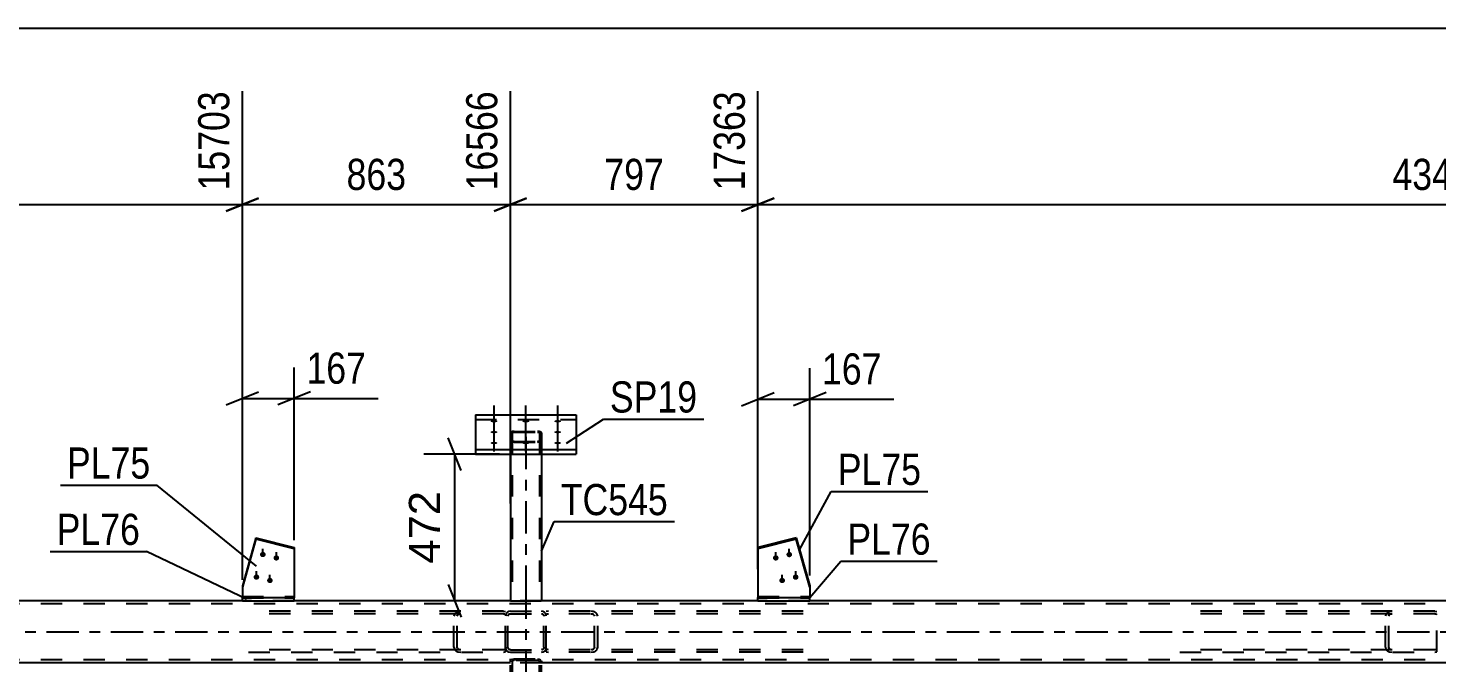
# Model space of a CAD drawing. Header units: millimetres. Extents: x -2250 to 594, y 0 to 1057.
# Drawn here: x -747.1 to -617.5, y 850.4 to 908.8 of the extents above; entities that cross this region are included whole.
import ezdxf

# ---------------------------------------------------------------- set-up
doc = ezdxf.new("R2010")
doc.units = ezdxf.units.MM
doc.linetypes.add('DXK_LINE_DOT2', pattern=[3.9198, 1.9599, -1.9599])
doc.linetypes.add('DXK_LINE_DOT3', pattern=[5.9187, 2.979, -0.9799, 0.9799, -0.9799])
doc.styles.add('Arial', font='ARIAL.TTF', dxfattribs={"height": 0.2})
doc.styles.add('Arial Narrow', font='ARIALN.TTF', dxfattribs={"height": 0.2})

# ---------------------------------------------------------------- blocks, each defined once
blk = doc.blocks.new('Part-761553754-4453 - 4377')
at = {"color": 7, "linetype": 'DXK_LINE_DOT2'}
for p, q in [((-617.64, 855.11), (-641.09, 855.11)), ((-617.64, 854.88), (-641.09, 854.88)), ((-622.14, 854.83), (-622.19, 854.65)), ((-622.19, 851.8), (-622.19, 854.65)), ((-621.87, 854.65), (-621.85, 854.74)), ((-621.87, 851.8), (-621.87, 854.65)), ((-621.56, 855.11), (-621.8, 855.08)), ((-621.68, 854.87), (-621.56, 854.88)), ((-617.64, 855.11), (-617.45, 855.09)), ((-617.64, 854.88), (-617.52, 854.87)), ((-617.52, 854.87), (-617.45, 854.83)), ((-617.45, 851.37), (-617.45, 855.09)), ((-622.19, 851.8), (-622.14, 851.62)), ((-621.85, 851.71), (-621.87, 851.8)), ((-617.64, 851.57), (-641.09, 851.57)), ((-641.09, 851.34), (-617.64, 851.34)), ((-621.8, 851.38), (-621.56, 851.34)), ((-621.56, 851.57), (-621.68, 851.59)), ((-617.52, 851.59), (-617.64, 851.57)), ((-617.64, 851.34), (-617.45, 851.37)), ((-617.45, 851.62), (-617.52, 851.59))]:
    blk.add_line(p, q, dxfattribs=at)
for centre, radius, start, end in [((-621.66, 854.52), 0.573, 104.5547, 147.5896), ((-621.61, 854.59), 0.286, 104.5547, 147.5896), ((-621.61, 851.86), 0.286, 212.4104, 255.4453), ((-621.66, 851.93), 0.573, 212.4104, 255.4453)]:
    blk.add_arc(centre, radius, start, end, dxfattribs=at)
blk = doc.blocks.new('Part-761553754-4484 - 4377')
at = {"color": 2, "linetype": 'Continuous'}
for p, q in [((-676.4, 861.86), (-679.93, 860.97)), ((-676.4, 861.74), (-679.93, 860.86)), ((-679.93, 860.97), (-679.93, 856.37)), ((-676.4, 861.74), (-676.4, 861.86)), ((-676.4, 861.86), (-675.16, 857.45)), ((-675.16, 857.33), (-676.4, 861.74)), ((-675.16, 857.45), (-675.16, 856.37))]:
    blk.add_line(p, q, dxfattribs=at)
at = {"color": 7, "linetype": 'DXK_LINE_DOT2'}
for p, q in [((-679.93, 856.47), (-675.16, 856.47)), ((-679.93, 856.37), (-679.93, 856.35)), ((-679.93, 856.35), (-679.93, 856.37)), ((-679.93, 856.35), (-675.16, 856.35)), ((-675.16, 856.35), (-675.16, 856.37)), ((-675.16, 856.37), (-675.16, 856.35))]:
    blk.add_line(p, q, dxfattribs=at)
blk = doc.blocks.new('Part-761553754-4461 - 4377')
at = {"color": 2, "linetype": 'Continuous'}
for p, q in [((-726.12, 861.86), (-727.37, 857.45)), ((-726.12, 861.74), (-727.37, 857.33)), ((-726.12, 861.74), (-726.12, 861.86)), ((-726.12, 861.86), (-722.6, 860.97)), ((-722.6, 860.86), (-726.12, 861.74)), ((-722.6, 860.97), (-722.6, 856.37)), ((-727.37, 857.45), (-727.37, 856.37))]:
    blk.add_line(p, q, dxfattribs=at)
at = {"color": 7, "linetype": 'DXK_LINE_DOT2'}
for p, q in [((-727.37, 856.47), (-722.6, 856.47)), ((-727.37, 856.37), (-727.37, 856.35)), ((-727.37, 856.35), (-727.37, 856.37)), ((-727.37, 856.35), (-722.6, 856.35)), ((-722.6, 856.35), (-722.6, 856.37)), ((-722.6, 856.37), (-722.6, 856.35))]:
    blk.add_line(p, q, dxfattribs=at)
blk = doc.blocks.new('Bolt-761553754-4492 - 4377')
at = {"linetype": 'Continuous'}
for points in [[(-678.28, 860.26), (-678.23, 860.26), (-678.18, 860.24), (-678.13, 860.22), (-678.09, 860.18), (-678.06, 860.14), (-678.04, 860.1), (-678.03, 860.05), (-678.03, 860), (-678.04, 859.95), (-678.06, 859.9), (-678.09, 859.86), (-678.13, 859.83), (-678.18, 859.8), (-678.23, 859.78), (-678.28, 859.78), (-678.34, 859.78), (-678.39, 859.8), (-678.43, 859.83), (-678.47, 859.86), (-678.51, 859.9), (-678.53, 859.95), (-678.54, 860), (-678.54, 860.05), (-678.53, 860.1), (-678.51, 860.14), (-678.47, 860.18), (-678.43, 860.22), (-678.39, 860.24), (-678.34, 860.26)], [(-677.04, 860.57), (-676.99, 860.57), (-676.94, 860.55), (-676.89, 860.53), (-676.85, 860.49), (-676.82, 860.45), (-676.8, 860.41), (-676.79, 860.36), (-676.79, 860.31), (-676.8, 860.26), (-676.82, 860.21), (-676.85, 860.17), (-676.89, 860.14), (-676.94, 860.11), (-676.99, 860.09), (-677.04, 860.09), (-677.09, 860.09), (-677.15, 860.11), (-677.19, 860.14), (-677.23, 860.17), (-677.26, 860.21), (-677.29, 860.26), (-677.3, 860.31), (-677.3, 860.36), (-677.29, 860.41), (-677.26, 860.45), (-677.23, 860.49), (-677.19, 860.53), (-677.15, 860.55), (-677.09, 860.57)], [(-677.7, 858.19), (-677.64, 858.18), (-677.59, 858.17), (-677.55, 858.14), (-677.51, 858.11), (-677.47, 858.07), (-677.45, 858.02), (-677.44, 857.97), (-677.44, 857.92), (-677.45, 857.87), (-677.47, 857.82), (-677.51, 857.78), (-677.55, 857.75), (-677.59, 857.72), (-677.64, 857.71), (-677.7, 857.7), (-677.75, 857.71), (-677.8, 857.72), (-677.85, 857.75), (-677.89, 857.78), (-677.92, 857.82), (-677.94, 857.87), (-677.95, 857.92), (-677.95, 857.97), (-677.94, 858.02), (-677.92, 858.07), (-677.89, 858.11), (-677.85, 858.14), (-677.8, 858.17), (-677.75, 858.18)], [(-676.45, 858.5), (-676.4, 858.49), (-676.35, 858.48), (-676.3, 858.45), (-676.26, 858.42), (-676.23, 858.38), (-676.21, 858.33), (-676.2, 858.28), (-676.2, 858.23), (-676.21, 858.18), (-676.23, 858.13), (-676.26, 858.09), (-676.3, 858.06), (-676.35, 858.03), (-676.4, 858.02), (-676.45, 858.01), (-676.51, 858.02), (-676.56, 858.03), (-676.61, 858.06), (-676.65, 858.09), (-676.68, 858.13), (-676.7, 858.18), (-676.71, 858.23), (-676.71, 858.28), (-676.7, 858.33), (-676.68, 858.38), (-676.65, 858.42), (-676.61, 858.45), (-676.56, 858.48), (-676.51, 858.49)]]:
    blk.add_hatch(color=1, dxfattribs=at).paths.add_polyline_path(points)
at = {"color": 1, "linetype": 'Continuous'}
for p, q in [((-677.04, 860.14), (-677.04, 860.87)), ((-678.28, 859.83), (-678.28, 860.56)), ((-677.7, 857.75), (-677.7, 858.48)), ((-676.45, 858.06), (-676.45, 858.79))]:
    blk.add_line(p, q, dxfattribs=at)
blk = doc.blocks.new('Bolt-761553754-4502 - 4377')
at = {"linetype": 'Continuous'}
for points in [[(-704.21, 872.49), (-704.28, 872.49), (-704.34, 872.5), (-704.4, 872.51), (-704.45, 872.53), (-704.48, 872.54), (-704.51, 872.56), (-704.52, 872.59), (-704.52, 872.61), (-704.51, 872.63), (-704.48, 872.65), (-704.45, 872.67), (-704.4, 872.68), (-704.34, 872.7), (-704.28, 872.7), (-704.21, 872.71), (-704.15, 872.7), (-704.08, 872.7), (-704.03, 872.68), (-703.98, 872.67), (-703.94, 872.65), (-703.91, 872.63), (-703.9, 872.61), (-703.9, 872.59), (-703.91, 872.56), (-703.94, 872.54), (-703.98, 872.53), (-704.03, 872.51), (-704.08, 872.5), (-704.15, 872.49)], [(-701.28, 872.49), (-701.35, 872.49), (-701.41, 872.5), (-701.47, 872.51), (-701.52, 872.53), (-701.56, 872.54), (-701.58, 872.56), (-701.6, 872.59), (-701.6, 872.61), (-701.58, 872.63), (-701.56, 872.65), (-701.52, 872.67), (-701.47, 872.68), (-701.41, 872.7), (-701.35, 872.7), (-701.28, 872.71), (-701.22, 872.7), (-701.16, 872.7), (-701.1, 872.68), (-701.05, 872.67), (-701.01, 872.65), (-700.98, 872.63), (-700.97, 872.61), (-700.97, 872.59), (-700.98, 872.56), (-701.01, 872.54), (-701.05, 872.53), (-701.1, 872.51), (-701.16, 872.5), (-701.22, 872.49)], [(-698.35, 872.49), (-698.42, 872.49), (-698.48, 872.5), (-698.54, 872.51), (-698.59, 872.53), (-698.63, 872.54), (-698.65, 872.56), (-698.67, 872.59), (-698.67, 872.61), (-698.65, 872.63), (-698.63, 872.65), (-698.59, 872.67), (-698.54, 872.68), (-698.48, 872.7), (-698.42, 872.7), (-698.35, 872.71), (-698.29, 872.7), (-698.23, 872.7), (-698.17, 872.68), (-698.12, 872.67), (-698.08, 872.65), (-698.06, 872.63), (-698.04, 872.61), (-698.04, 872.59), (-698.06, 872.56), (-698.08, 872.54), (-698.12, 872.53), (-698.17, 872.51), (-698.23, 872.5), (-698.29, 872.49)], [(-704.21, 871.49), (-704.28, 871.49), (-704.34, 871.5), (-704.4, 871.51), (-704.45, 871.52), (-704.48, 871.54), (-704.51, 871.56), (-704.52, 871.59), (-704.52, 871.61), (-704.51, 871.63), (-704.48, 871.65), (-704.45, 871.67), (-704.4, 871.68), (-704.34, 871.69), (-704.28, 871.7), (-704.21, 871.7), (-704.15, 871.7), (-704.08, 871.69), (-704.03, 871.68), (-703.98, 871.67), (-703.94, 871.65), (-703.91, 871.63), (-703.9, 871.61), (-703.9, 871.59), (-703.91, 871.56), (-703.94, 871.54), (-703.98, 871.52), (-704.03, 871.51), (-704.08, 871.5), (-704.15, 871.49)], [(-698.35, 871.49), (-698.42, 871.49), (-698.48, 871.5), (-698.54, 871.51), (-698.59, 871.52), (-698.63, 871.54), (-698.65, 871.56), (-698.67, 871.59), (-698.67, 871.61), (-698.65, 871.63), (-698.63, 871.65), (-698.59, 871.67), (-698.54, 871.68), (-698.48, 871.69), (-698.42, 871.7), (-698.35, 871.7), (-698.29, 871.7), (-698.23, 871.69), (-698.17, 871.68), (-698.12, 871.67), (-698.08, 871.65), (-698.06, 871.63), (-698.04, 871.61), (-698.04, 871.59), (-698.06, 871.56), (-698.08, 871.54), (-698.12, 871.52), (-698.17, 871.51), (-698.23, 871.5), (-698.29, 871.49)], [(-704.21, 870.49), (-704.28, 870.49), (-704.34, 870.5), (-704.4, 870.51), (-704.45, 870.52), (-704.48, 870.54), (-704.51, 870.56), (-704.52, 870.58), (-704.52, 870.61), (-704.51, 870.63), (-704.48, 870.65), (-704.45, 870.67), (-704.4, 870.68), (-704.34, 870.69), (-704.28, 870.7), (-704.21, 870.7), (-704.15, 870.7), (-704.08, 870.69), (-704.03, 870.68), (-703.98, 870.67), (-703.94, 870.65), (-703.91, 870.63), (-703.9, 870.61), (-703.9, 870.58), (-703.91, 870.56), (-703.94, 870.54), (-703.98, 870.52), (-704.03, 870.51), (-704.08, 870.5), (-704.15, 870.49)], [(-701.28, 870.49), (-701.35, 870.49), (-701.41, 870.5), (-701.47, 870.51), (-701.52, 870.52), (-701.56, 870.54), (-701.58, 870.56), (-701.6, 870.58), (-701.6, 870.61), (-701.58, 870.63), (-701.56, 870.65), (-701.52, 870.67), (-701.47, 870.68), (-701.41, 870.69), (-701.35, 870.7), (-701.28, 870.7), (-701.22, 870.7), (-701.16, 870.69), (-701.1, 870.68), (-701.05, 870.67), (-701.01, 870.65), (-700.98, 870.63), (-700.97, 870.61), (-700.97, 870.58), (-700.98, 870.56), (-701.01, 870.54), (-701.05, 870.52), (-701.1, 870.51), (-701.16, 870.5), (-701.22, 870.49)], [(-698.35, 870.49), (-698.42, 870.49), (-698.48, 870.5), (-698.54, 870.51), (-698.59, 870.52), (-698.63, 870.54), (-698.65, 870.56), (-698.67, 870.58), (-698.67, 870.61), (-698.65, 870.63), (-698.63, 870.65), (-698.59, 870.67), (-698.54, 870.68), (-698.48, 870.69), (-698.42, 870.7), (-698.35, 870.7), (-698.29, 870.7), (-698.23, 870.69), (-698.17, 870.68), (-698.12, 870.67), (-698.08, 870.65), (-698.06, 870.63), (-698.04, 870.61), (-698.04, 870.58), (-698.06, 870.56), (-698.08, 870.54), (-698.12, 870.52), (-698.17, 870.51), (-698.23, 870.5), (-698.29, 870.49)]]:
    blk.add_hatch(color=1, dxfattribs=at).paths.add_polyline_path(points)
at = {"color": 1, "linetype": 'Continuous'}
for p, q in [((-704.21, 871.82), (-704.21, 874.05)), ((-701.28, 871.82), (-701.28, 874.05)), ((-698.35, 871.82), (-698.35, 874.05)), ((-704.21, 870.82), (-704.21, 873.05)), ((-698.35, 870.82), (-698.35, 873.05)), ((-704.21, 869.82), (-704.21, 872.04)), ((-701.28, 869.82), (-701.28, 872.04)), ((-698.35, 869.82), (-698.35, 872.04))]:
    blk.add_line(p, q, dxfattribs=at)
blk = doc.blocks.new('Part-761553754-4657 - 4377')
at = {"color": 7, "linetype": 'DXK_LINE_DOT2'}
for p, q in [((-702.69, 871.58), (-702.71, 871.54)), ((-702.71, 871.54), (-702.71, 869.58)), ((-702.61, 871.62), (-702.69, 871.58)), ((-702.5, 871.65), (-702.61, 871.62)), ((-702.54, 871.54), (-702.53, 871.56)), ((-702.54, 871.54), (-702.54, 856.08)), ((-702.53, 871.56), (-702.49, 871.58)), ((-702.37, 871.66), (-702.5, 871.65)), ((-702.49, 871.58), (-702.43, 871.59)), ((-702.43, 871.59), (-702.37, 871.6)), ((-702.37, 871.66), (-700.2, 871.66)), ((-702.37, 871.6), (-700.2, 871.6)), ((-700.07, 871.65), (-700.2, 871.66)), ((-700.2, 871.6), (-700.13, 871.59)), ((-700.13, 871.59), (-700.08, 871.58)), ((-700.08, 871.58), (-700.04, 871.56)), ((-699.96, 871.62), (-700.07, 871.65)), ((-700.04, 871.56), (-700.03, 871.54)), ((-700.03, 871.54), (-700.03, 856.08)), ((-699.88, 871.58), (-699.96, 871.62)), ((-699.85, 871.54), (-699.88, 871.58)), ((-699.85, 871.54), (-699.85, 869.58)), ((-702.71, 870.8), (-702.69, 870.75)), ((-702.69, 870.75), (-702.61, 870.71)), ((-702.61, 870.71), (-702.5, 870.69)), ((-702.53, 870.77), (-702.54, 870.8)), ((-702.49, 870.75), (-702.53, 870.77)), ((-702.5, 870.69), (-702.37, 870.68)), ((-702.43, 870.74), (-702.49, 870.75)), ((-702.37, 870.74), (-702.43, 870.74)), ((-702.37, 870.74), (-700.2, 870.74)), ((-702.37, 870.68), (-700.2, 870.68)), ((-700.13, 870.74), (-700.2, 870.74)), ((-700.2, 870.68), (-700.07, 870.69)), ((-700.08, 870.75), (-700.13, 870.74)), ((-700.04, 870.77), (-700.08, 870.75)), ((-700.07, 870.69), (-699.96, 870.71)), ((-700.03, 870.8), (-700.04, 870.77)), ((-699.96, 870.71), (-699.88, 870.75)), ((-699.88, 870.75), (-699.85, 870.8)), ((-700.04, 856.08), (-700.03, 856.08))]:
    blk.add_line(p, q, dxfattribs=at)
at = {"color": 7, "linetype": 'DXK_LINE_DOT3'}
blk.add_line((-701.28, 871.17), (-701.28, 856.08), dxfattribs=at)
at = {"color": 2, "linetype": 'Continuous'}
for p, q in [((-702.71, 869.58), (-702.71, 856.08)), ((-699.85, 869.58), (-699.85, 856.08)), ((-702.71, 856.08), (-699.88, 856.08)), ((-699.85, 856.08), (-699.88, 856.08))]:
    blk.add_line(p, q, dxfattribs=at)
blk = doc.blocks.new('Part-761553754-4517 - 4377')
at = {"color": 7, "linetype": 'DXK_LINE_DOT2'}
for p, q in [((-699.21, 855.11), (-699.4, 855.09)), ((-699.4, 851.37), (-699.4, 855.09)), ((-699.4, 854.83), (-699.33, 854.87)), ((-699.33, 854.87), (-699.21, 854.88)), ((-675.77, 855.11), (-699.21, 855.11)), ((-675.77, 854.88), (-699.21, 854.88)), ((-695.05, 855.08), (-695.29, 855.11)), ((-695.29, 854.88), (-695.17, 854.87)), ((-695, 854.74), (-694.98, 854.65)), ((-694.98, 851.8), (-694.98, 854.65)), ((-694.66, 854.65), (-694.71, 854.83)), ((-694.66, 851.8), (-694.66, 854.65)), ((-694.98, 851.8), (-695, 851.71)), ((-694.71, 851.62), (-694.66, 851.8)), ((-699.33, 851.59), (-699.4, 851.62)), ((-699.4, 851.37), (-699.21, 851.34)), ((-699.21, 851.57), (-699.33, 851.59)), ((-675.77, 851.57), (-699.21, 851.57)), ((-675.77, 851.34), (-699.21, 851.34)), ((-695.17, 851.59), (-695.29, 851.57)), ((-695.29, 851.34), (-695.05, 851.38))]:
    blk.add_line(p, q, dxfattribs=at)
for centre, radius, start, end in [((-695.24, 854.59), 0.286, 32.4104, 75.4453), ((-695.2, 854.52), 0.573, 32.4104, 75.4453), ((-695.24, 851.86), 0.286, 284.5547, 327.5896), ((-695.2, 851.93), 0.573, 284.5547, 327.5896)]:
    blk.add_arc(centre, radius, start, end, dxfattribs=at)
blk = doc.blocks.new('Bolt-761553754-4520 - 4377')
at = {"linetype": 'Continuous'}
for points in [[(-725.49, 860.57), (-725.43, 860.57), (-725.38, 860.55), (-725.34, 860.53), (-725.3, 860.49), (-725.26, 860.45), (-725.24, 860.41), (-725.23, 860.36), (-725.23, 860.31), (-725.24, 860.26), (-725.26, 860.21), (-725.3, 860.17), (-725.34, 860.14), (-725.38, 860.11), (-725.43, 860.1), (-725.49, 860.09), (-725.54, 860.1), (-725.59, 860.11), (-725.64, 860.14), (-725.68, 860.17), (-725.71, 860.21), (-725.73, 860.26), (-725.74, 860.31), (-725.74, 860.36), (-725.73, 860.41), (-725.71, 860.45), (-725.68, 860.49), (-725.64, 860.53), (-725.59, 860.55), (-725.54, 860.57)], [(-724.24, 860.26), (-724.19, 860.26), (-724.14, 860.24), (-724.09, 860.22), (-724.05, 860.18), (-724.02, 860.14), (-724, 860.1), (-723.99, 860.05), (-723.99, 860), (-724, 859.95), (-724.02, 859.9), (-724.05, 859.86), (-724.09, 859.83), (-724.14, 859.8), (-724.19, 859.78), (-724.24, 859.78), (-724.3, 859.78), (-724.35, 859.8), (-724.4, 859.83), (-724.44, 859.86), (-724.47, 859.9), (-724.49, 859.95), (-724.5, 860), (-724.5, 860.05), (-724.49, 860.1), (-724.47, 860.14), (-724.44, 860.18), (-724.4, 860.22), (-724.35, 860.24), (-724.3, 860.26)], [(-726.07, 858.5), (-726.02, 858.49), (-725.97, 858.48), (-725.92, 858.45), (-725.88, 858.42), (-725.85, 858.38), (-725.83, 858.33), (-725.82, 858.28), (-725.82, 858.23), (-725.83, 858.18), (-725.85, 858.14), (-725.88, 858.09), (-725.92, 858.06), (-725.97, 858.04), (-726.02, 858.02), (-726.07, 858.01), (-726.13, 858.02), (-726.18, 858.04), (-726.23, 858.06), (-726.27, 858.09), (-726.3, 858.14), (-726.32, 858.18), (-726.33, 858.23), (-726.33, 858.28), (-726.32, 858.33), (-726.3, 858.38), (-726.27, 858.42), (-726.23, 858.45), (-726.18, 858.48), (-726.13, 858.49)], [(-724.83, 858.19), (-724.78, 858.18), (-724.73, 858.17), (-724.68, 858.14), (-724.64, 858.11), (-724.61, 858.07), (-724.59, 858.02), (-724.58, 857.97), (-724.58, 857.92), (-724.59, 857.87), (-724.61, 857.82), (-724.64, 857.78), (-724.68, 857.75), (-724.73, 857.72), (-724.78, 857.71), (-724.83, 857.7), (-724.89, 857.71), (-724.94, 857.72), (-724.98, 857.75), (-725.02, 857.78), (-725.05, 857.82), (-725.08, 857.87), (-725.09, 857.92), (-725.09, 857.97), (-725.08, 858.02), (-725.05, 858.07), (-725.02, 858.11), (-724.98, 858.14), (-724.94, 858.17), (-724.89, 858.18)]]:
    blk.add_hatch(color=1, dxfattribs=at).paths.add_polyline_path(points)
at = {"color": 1, "linetype": 'Continuous'}
for p, q in [((-725.49, 860.14), (-725.49, 860.87)), ((-724.24, 859.83), (-724.24, 860.56)), ((-726.07, 858.06), (-726.07, 858.79)), ((-724.83, 857.75), (-724.83, 858.48))]:
    blk.add_line(p, q, dxfattribs=at)
blk = doc.blocks.new('Part-761553754-4539 - 4377')
at = {"color": 2, "linetype": 'Continuous'}
for p, q in [((-705.93, 873.18), (-696.64, 873.18)), ((-705.93, 873.18), (-705.93, 869.58)), ((-696.64, 873.18), (-696.64, 869.58)), ((-705.93, 870.01), (-696.64, 870.01)), ((-705.93, 869.58), (-696.64, 869.58))]:
    blk.add_line(p, q, dxfattribs=at)
at = {"color": 7, "linetype": 'DXK_LINE_DOT2'}
blk.add_line((-705.93, 872.75), (-696.64, 872.75), dxfattribs=at)
blk = doc.blocks.new('Part-761553754-4567 - 4377')
at = {"color": 7, "linetype": 'DXK_LINE_DOT2'}
for p, q in [((-703.13, 854.83), (-703.17, 854.65)), ((-703.17, 851.8), (-703.17, 854.65)), ((-702.94, 854.65), (-702.92, 854.74)), ((-702.94, 851.8), (-702.94, 854.65)), ((-702.71, 855.11), (-702.89, 855.08)), ((-702.8, 854.87), (-702.71, 854.88)), ((-702.71, 855.11), (-699.85, 855.11)), ((-702.71, 854.88), (-699.85, 854.88)), ((-699.68, 855.08), (-699.85, 855.11)), ((-699.85, 854.88), (-699.77, 854.87)), ((-699.64, 854.74), (-699.63, 854.65)), ((-699.63, 851.8), (-699.63, 854.65)), ((-699.4, 854.65), (-699.43, 854.83)), ((-699.4, 851.8), (-699.4, 854.65)), ((-703.17, 851.8), (-703.13, 851.62)), ((-702.92, 851.71), (-702.94, 851.8)), ((-699.63, 851.8), (-699.64, 851.71)), ((-699.43, 851.62), (-699.4, 851.8)), ((-702.89, 851.38), (-702.71, 851.34)), ((-702.71, 851.57), (-702.8, 851.59)), ((-702.71, 851.57), (-699.85, 851.57)), ((-702.71, 851.34), (-699.85, 851.34)), ((-699.77, 851.59), (-699.85, 851.57)), ((-699.85, 851.34), (-699.68, 851.38))]:
    blk.add_line(p, q, dxfattribs=at)
for centre, radius, start, end in [((-702.71, 854.65), 0.457, 112.5, 157.5), ((-702.71, 854.65), 0.229, 112.5, 157.5), ((-699.85, 854.65), 0.229, 22.5, 67.5), ((-699.85, 854.65), 0.457, 22.5, 67.5), ((-702.71, 851.8), 0.229, 202.5, 247.5), ((-699.85, 851.8), 0.229, 292.5, 337.5), ((-702.71, 851.8), 0.457, 202.5, 247.5), ((-699.85, 851.8), 0.457, 292.5, 337.5)]:
    blk.add_arc(centre, radius, start, end, dxfattribs=at)
blk = doc.blocks.new('Part-761553754-4578 - 4377')
at = {"color": 7, "linetype": 'DXK_LINE_DOT2'}
for p, q in [((-703.35, 855.11), (-726.8, 855.11)), ((-703.35, 854.88), (-726.8, 854.88)), ((-707.85, 854.83), (-707.9, 854.65)), ((-707.9, 851.8), (-707.9, 854.65)), ((-707.59, 854.65), (-707.56, 854.74)), ((-707.59, 851.8), (-707.59, 854.65)), ((-707.27, 855.11), (-707.51, 855.08)), ((-707.39, 854.87), (-707.27, 854.88)), ((-703.35, 855.11), (-703.17, 855.09)), ((-703.35, 854.88), (-703.23, 854.87)), ((-703.23, 854.87), (-703.17, 854.83)), ((-703.17, 851.37), (-703.17, 855.09)), ((-707.9, 851.8), (-707.85, 851.62)), ((-707.56, 851.71), (-707.59, 851.8)), ((-703.35, 851.57), (-726.8, 851.57)), ((-726.8, 851.34), (-703.35, 851.34)), ((-707.51, 851.38), (-707.27, 851.34)), ((-707.27, 851.57), (-707.39, 851.59)), ((-703.23, 851.59), (-703.35, 851.57)), ((-703.35, 851.34), (-703.17, 851.37)), ((-703.17, 851.62), (-703.23, 851.59))]:
    blk.add_line(p, q, dxfattribs=at)
for centre, radius, start, end in [((-707.37, 854.52), 0.573, 104.5547, 147.5896), ((-707.32, 854.59), 0.286, 104.5547, 147.5896), ((-707.32, 851.86), 0.286, 212.4104, 255.4453), ((-707.37, 851.93), 0.573, 212.4104, 255.4453)]:
    blk.add_arc(centre, radius, start, end, dxfattribs=at)
blk = doc.blocks.new('Part-761553754-4587 - 4377')
at = {"color": 7, "linetype": 'DXK_LINE_DOT3'}
blk.add_line((-701.28, 857.41), (-701.28, 833.84), dxfattribs=at)
at = {"color": 7, "linetype": 'DXK_LINE_DOT2'}
for p, q in [((-702.71, 850.47), (-702.69, 850.54)), ((-702.71, 832.5), (-702.71, 850.47)), ((-699.85, 850.37), (-702.71, 850.37)), ((-702.69, 850.56), (-702.61, 850.65)), ((-702.69, 850.54), (-702.69, 850.56)), ((-702.61, 850.65), (-702.5, 850.71)), ((-702.53, 850.51), (-702.54, 850.47)), ((-702.54, 850.47), (-702.54, 832.5)), ((-702.5, 850.54), (-702.53, 850.51)), ((-702.5, 850.71), (-702.45, 850.72)), ((-702.49, 850.55), (-702.5, 850.54)), ((-702.43, 850.58), (-702.49, 850.55)), ((-702.45, 850.72), (-702.37, 850.74)), ((-702.37, 850.59), (-702.43, 850.58)), ((-702.37, 850.74), (-700.2, 850.74)), ((-700.2, 850.59), (-702.37, 850.59)), ((-700.2, 850.74), (-700.12, 850.72)), ((-700.13, 850.58), (-700.2, 850.59)), ((-700.08, 850.55), (-700.13, 850.58)), ((-700.12, 850.72), (-700.07, 850.71)), ((-700.06, 850.54), (-700.08, 850.55)), ((-700.07, 850.71), (-699.96, 850.65)), ((-700.04, 850.51), (-700.06, 850.54)), ((-700.03, 850.47), (-700.04, 850.51)), ((-700.03, 832.5), (-700.03, 850.47)), ((-699.88, 850.56), (-699.96, 850.65)), ((-699.88, 850.56), (-699.88, 850.54)), ((-699.88, 850.54), (-699.85, 850.47)), ((-699.85, 832.5), (-699.85, 850.47))]:
    blk.add_line(p, q, dxfattribs=at)
blk = doc.blocks.new('Part-761553754-4608 - 4377')
at = {"color": 7, "linetype": 'DXK_LINE_DOT2'}
for p, q in [((-477.4, 855.8), (-1136.03, 855.8)), ((-722.6, 856.08), (-727.37, 856.08)), ((-699.85, 856.08), (-702.71, 856.08)), ((-675.16, 856.08), (-679.93, 856.08)), ((-477.4, 850.65), (-1136.03, 850.65)), ((-699.85, 850.37), (-702.71, 850.37))]:
    blk.add_line(p, q, dxfattribs=at)
at = {"color": 2, "linetype": 'Continuous'}
for p, q in [((-727.37, 856.08), (-846.48, 856.08)), ((-702.71, 856.08), (-722.6, 856.08)), ((-679.93, 856.08), (-699.85, 856.08)), ((-555.84, 856.08), (-675.16, 856.08)), ((-702.71, 850.37), (-871.28, 850.37)), ((-531.28, 850.37), (-699.85, 850.37))]:
    blk.add_line(p, q, dxfattribs=at)
at = {"color": 7, "linetype": 'DXK_LINE_DOT3'}
blk.add_line((-1136.03, 853.23), (-477.4, 853.23), dxfattribs=at)
blk = doc.blocks.new('Part-761553754-4620 - 4377')
at = {"color": 2, "linetype": 'Continuous'}
for p, q in [((-727.37, 856.08), (-727.37, 856.37)), ((-727.37, 856.37), (-722.6, 856.37)), ((-727.37, 856.08), (-722.6, 856.08)), ((-722.6, 856.08), (-722.6, 856.37))]:
    blk.add_line(p, q, dxfattribs=at)
blk = doc.blocks.new('Part-761553754-4626 - 4377')
at = {"color": 2, "linetype": 'Continuous'}
for p, q in [((-679.93, 856.08), (-679.93, 856.37)), ((-679.93, 856.37), (-675.16, 856.37)), ((-679.93, 856.08), (-675.16, 856.08)), ((-675.16, 856.08), (-675.16, 856.37))]:
    blk.add_line(p, q, dxfattribs=at)
blk = doc.blocks.new('StraightDimension-761553754-5178 - 4377')
at = {"color": 7, "linetype": 'Continuous'}
for p, q in [((-702.71, 865.02), (-702.71, 902.97)), ((-679.93, 858.98), (-679.93, 902.97)), ((-701.21, 893.13), (-704.21, 891.93)), ((-681.43, 891.93), (-678.43, 893.13)), ((-702.71, 892.53), (-679.93, 892.53))]:
    blk.add_line(p, q, dxfattribs=at)
at = {"color": 0}
blk.add_wipeout([(-687.98, 893.28), (-687.98, 897.48), (-694.66, 897.48), (-694.66, 893.28)], dxfattribs=at)
at = {"color": 3, "style": 'Arial Narrow'}
blk.add_text('797', height=2.863, dxfattribs=at).set_placement((-694.06, 893.88))
at = {"color": 0, "linetype": 'Continuous'}
blk.add_wipeout([(-680.53, 903.57), (-684.73, 903.57), (-684.73, 893.23), (-680.53, 893.23)], dxfattribs=at)
at = {"color": 3, "linetype": 'Continuous', "style": 'Arial Narrow'}
blk.add_text('17363', height=2.863, rotation=90.0002, dxfattribs=at).set_placement((-681.13, 893.83))
blk = doc.blocks.new('StraightDimension-761553754-4865 - 4377')
at = {"color": 7, "linetype": 'Continuous'}
for p, q in [((-707.23, 868.08), (-708.43, 871.08)), ((-703.71, 869.58), (-710.68, 869.58)), ((-707.83, 856.08), (-707.83, 869.58)), ((-708.43, 857.58), (-707.23, 854.58)), ((-703.71, 856.08), (-710.68, 856.08))]:
    blk.add_line(p, q, dxfattribs=at)
at = {"color": 0}
blk.add_wipeout([(-708.58, 866.77), (-712.78, 866.77), (-712.78, 858.9), (-708.58, 858.9)], dxfattribs=at)
at = {"color": 3, "style": 'Arial'}
blk.add_text('472', height=2.865, rotation=90.0002, dxfattribs=at).set_placement((-709.18, 859.5))
blk = doc.blocks.new('StraightDimension-761553754-4905 - 4377')
at = {"color": 7, "linetype": 'Continuous'}
blk.add_line((-1143.84, 908.76), (-469.59, 908.76), dxfattribs=at)
blk = doc.blocks.new('StraightDimension-761553754-4984 - 4377')
at = {"color": 7, "linetype": 'Continuous'}
for p, q in [((-679.93, 861.86), (-679.93, 877.48)), ((-675.16, 858.39), (-675.16, 877.48)), ((-681.43, 874.03), (-678.43, 875.23)), ((-673.66, 875.23), (-676.66, 874.03)), ((-679.93, 874.63), (-675.16, 874.63)), ((-675.16, 874.63), (-667.42, 874.63)), ((-675.16, 874.63), (-667.42, 874.63))]:
    blk.add_line(p, q, dxfattribs=at)
at = {"color": 0}
blk.add_wipeout([(-667.95, 875.38), (-667.95, 879.58), (-674.63, 879.58), (-674.63, 875.38)], dxfattribs=at)
at = {"color": 3, "style": 'Arial Narrow'}
blk.add_text('167', height=2.863, dxfattribs=at).set_placement((-674.03, 875.98))
blk = doc.blocks.new('StraightDimension-761553754-4990 - 4377')
at = {"color": 7, "linetype": 'Continuous'}
for p, q in [((-727.37, 858.39), (-727.37, 877.55)), ((-722.6, 861.64), (-722.6, 877.55)), ((-728.87, 874.1), (-725.87, 875.3)), ((-721.1, 875.3), (-724.1, 874.1)), ((-727.37, 874.7), (-722.6, 874.7)), ((-722.6, 874.7), (-714.86, 874.7)), ((-722.6, 874.7), (-714.86, 874.7))]:
    blk.add_line(p, q, dxfattribs=at)
at = {"color": 0}
blk.add_wipeout([(-715.39, 875.45), (-715.39, 879.65), (-722.07, 879.65), (-722.07, 875.45)], dxfattribs=at)
at = {"color": 3, "style": 'Arial Narrow'}
blk.add_text('167', height=2.863, dxfattribs=at).set_placement((-721.47, 876.05))
blk = doc.blocks.new('StraightDimension-761553754-5168 - 4377')
at = {"color": 7, "linetype": 'Continuous'}
for p, q in [((-679.93, 858.98), (-679.93, 902.97)), ((-555.84, 857.08), (-555.84, 902.97)), ((-678.43, 893.13), (-681.43, 891.93)), ((-557.34, 891.93), (-554.34, 893.13)), ((-679.93, 892.53), (-555.84, 892.53))]:
    blk.add_line(p, q, dxfattribs=at)
at = {"color": 0}
blk.add_wipeout([(-613.63, 893.28), (-613.63, 897.48), (-622.14, 897.48), (-622.14, 893.28)], dxfattribs=at)
at = {"color": 3, "style": 'Arial Narrow'}
blk.add_text('4343', height=2.863, dxfattribs=at).set_placement((-621.54, 893.88))
at = {"color": 0, "linetype": 'Continuous'}
blk.add_wipeout([(-556.44, 903.57), (-560.64, 903.57), (-560.64, 893.23), (-556.44, 893.23)], dxfattribs=at)
at = {"color": 3, "linetype": 'Continuous', "style": 'Arial Narrow'}
blk.add_text('21706', height=2.863, rotation=90.0002, dxfattribs=at).set_placement((-557.04, 893.83))
blk = doc.blocks.new('StraightDimension-761553754-5188 - 4377')
at = {"color": 7, "linetype": 'Continuous'}
for p, q in [((-727.37, 858), (-727.37, 902.97)), ((-702.71, 865.02), (-702.71, 902.97)), ((-725.87, 893.13), (-728.87, 891.93)), ((-704.21, 891.93), (-701.21, 893.13)), ((-727.37, 892.53), (-702.71, 892.53))]:
    blk.add_line(p, q, dxfattribs=at)
at = {"color": 0}
blk.add_wipeout([(-711.7, 893.28), (-711.7, 897.48), (-718.38, 897.48), (-718.38, 893.28)], dxfattribs=at)
at = {"color": 3, "style": 'Arial Narrow'}
blk.add_text('863', height=2.863, dxfattribs=at).set_placement((-717.78, 893.88))
at = {"color": 0, "linetype": 'Continuous'}
blk.add_wipeout([(-703.31, 903.57), (-707.51, 903.57), (-707.51, 893.23), (-703.31, 893.23)], dxfattribs=at)
at = {"color": 3, "linetype": 'Continuous', "style": 'Arial Narrow'}
blk.add_text('16566', height=2.863, rotation=90.0002, dxfattribs=at).set_placement((-703.91, 893.83))
blk = doc.blocks.new('StraightDimension-761553754-5198 - 4377')
at = {"color": 7, "linetype": 'Continuous'}
for p, q in [((-851.26, 857.08), (-851.26, 902.97)), ((-727.37, 858), (-727.37, 902.97)), ((-849.76, 893.13), (-852.76, 891.93)), ((-728.87, 891.93), (-725.87, 893.13)), ((-851.26, 892.53), (-727.37, 892.53))]:
    blk.add_line(p, q, dxfattribs=at)
at = {"color": 0}
blk.add_wipeout([(-785.06, 893.28), (-785.06, 897.48), (-793.57, 897.48), (-793.57, 893.28)], dxfattribs=at)
at = {"color": 3, "style": 'Arial Narrow'}
blk.add_text('4336', height=2.863, dxfattribs=at).set_placement((-792.97, 893.88))
at = {"color": 0, "linetype": 'Continuous'}
blk.add_wipeout([(-727.97, 903.57), (-732.17, 903.57), (-732.17, 893.23), (-727.97, 893.23)], dxfattribs=at)
at = {"color": 3, "linetype": 'Continuous', "style": 'Arial Narrow'}
blk.add_text('15703', height=2.863, rotation=90.0002, dxfattribs=at).set_placement((-728.57, 893.83))
blk = doc.blocks.new('Mark-761553754-4457 - 4377')
at = {"color": 0}
blk.add_wipeout([(-735.83, 867.32), (-735.83, 870.32), (-743.51, 870.32), (-743.51, 867.32)], dxfattribs=at)
blk.add_wipeout([(-735.83, 867.32), (-735.83, 870.32), (-743.51, 870.32), (-743.51, 867.32)], dxfattribs=at)
at = {"color": 30, "linetype": 'Continuous'}
for p in [(-744.11, 866.72), (-726.08, 859.25)]:
    blk.add_line(p, (-735.23, 866.72), dxfattribs=at)
at = {"color": 3, "style": 'Arial Narrow'}
blk.add_text('PL75', height=2.863, dxfattribs=at).set_placement((-743.51, 867.32))
blk = doc.blocks.new('Mark-761553754-4480 - 4377')
at = {"color": 0}
blk.add_wipeout([(-664.9, 866.74), (-664.9, 869.74), (-672.58, 869.74), (-672.58, 866.74)], dxfattribs=at)
blk.add_wipeout([(-664.9, 866.74), (-664.9, 869.74), (-672.58, 869.74), (-672.58, 866.74)], dxfattribs=at)
at = {"color": 30, "linetype": 'Continuous'}
for p, q in [((-676.1, 860.78), (-673.18, 866.14)), ((-673.18, 866.14), (-664.3, 866.14))]:
    blk.add_line(p, q, dxfattribs=at)
at = {"color": 3, "style": 'Arial Narrow'}
blk.add_text('PL75', height=2.863, dxfattribs=at).set_placement((-672.58, 866.74))
blk = doc.blocks.new('Mark-761553754-4535 - 4377')
at = {"color": 0}
blk.add_wipeout([(-685.51, 873.4), (-685.51, 876.4), (-693.55, 876.4), (-693.55, 873.4)], dxfattribs=at)
blk.add_wipeout([(-685.51, 873.4), (-685.51, 876.4), (-693.55, 876.4), (-693.55, 873.4)], dxfattribs=at)
at = {"color": 30, "linetype": 'Continuous'}
for p, q in [((-697.55, 870.57), (-694.15, 872.8)), ((-694.15, 872.8), (-684.91, 872.8))]:
    blk.add_line(p, q, dxfattribs=at)
at = {"color": 3, "style": 'Arial Narrow'}
blk.add_text('SP19', height=2.863, dxfattribs=at).set_placement((-693.55, 873.4))
blk = doc.blocks.new('Mark-761553754-4616 - 4377')
at = {"color": 0}
blk.add_wipeout([(-736.79, 861.22), (-736.79, 864.22), (-744.46, 864.22), (-744.46, 861.22)], dxfattribs=at)
blk.add_wipeout([(-736.79, 861.22), (-736.79, 864.22), (-744.46, 864.22), (-744.46, 861.22)], dxfattribs=at)
at = {"color": 30, "linetype": 'Continuous'}
for p in [(-745.06, 860.62), (-726.99, 856.22)]:
    blk.add_line(p, (-736.19, 860.62), dxfattribs=at)
at = {"color": 3, "style": 'Arial Narrow'}
blk.add_text('PL76', height=2.863, dxfattribs=at).set_placement((-744.46, 861.22))
blk = doc.blocks.new('Mark-761553754-4622 - 4377')
at = {"color": 0}
blk.add_wipeout([(-664.02, 860.32), (-664.02, 863.32), (-671.7, 863.32), (-671.7, 860.32)], dxfattribs=at)
blk.add_wipeout([(-664.02, 860.32), (-664.02, 863.32), (-671.7, 863.32), (-671.7, 860.32)], dxfattribs=at)
at = {"color": 30, "linetype": 'Continuous'}
for p, q in [((-675.16, 856.37), (-672.3, 859.72)), ((-672.3, 859.72), (-663.42, 859.72))]:
    blk.add_line(p, q, dxfattribs=at)
at = {"color": 3, "style": 'Arial Narrow'}
blk.add_text('PL76', height=2.863, dxfattribs=at).set_placement((-671.7, 860.32))
blk = doc.blocks.new('Mark-761553754-4653 - 4377')
at = {"color": 0}
blk.add_wipeout([(-688.2, 863.96), (-688.2, 866.96), (-698.07, 866.96), (-698.07, 863.96)], dxfattribs=at)
blk.add_wipeout([(-688.2, 863.96), (-688.2, 866.96), (-698.07, 866.96), (-698.07, 863.96)], dxfattribs=at)
at = {"color": 30, "linetype": 'Continuous'}
for p, q in [((-699.85, 860.65), (-698.67, 863.36)), ((-698.67, 863.36), (-687.6, 863.36))]:
    blk.add_line(p, q, dxfattribs=at)
at = {"color": 3, "style": 'Arial Narrow'}
blk.add_text('TC545', height=2.863, dxfattribs=at).set_placement((-698.07, 863.96))

msp = doc.modelspace()

# ---------------------------------------------------------------- block references
for name in ['Bolt-761553754-4502 - 4377', 'Part-761553754-4539 - 4377', 'Part-761553754-4657 - 4377', 'Part-761553754-4461 - 4377', 'Bolt-761553754-4520 - 4377', 'Part-761553754-4484 - 4377', 'Bolt-761553754-4492 - 4377', 'Part-761553754-4587 - 4377', 'Part-761553754-4608 - 4377', 'Part-761553754-4620 - 4377', 'Part-761553754-4626 - 4377', 'Part-761553754-4578 - 4377', 'Part-761553754-4567 - 4377', 'Part-761553754-4517 - 4377', 'Part-761553754-4453 - 4377']:
    msp.add_blockref(name, (0, 0))

# ---------------------------------------------------------------- next in the draw order: block references
msp.add_blockref('StraightDimension-761553754-5178 - 4377', (0, 0))

# ---------------------------------------------------------------- next in the draw order: block references
msp.add_blockref('StraightDimension-761553754-4865 - 4377', (0, 0))

# ---------------------------------------------------------------- next in the draw order: block references
msp.add_blockref('StraightDimension-761553754-4905 - 4377', (0, 0))

# ---------------------------------------------------------------- next in the draw order: block references
for name in ['StraightDimension-761553754-4990 - 4377', 'StraightDimension-761553754-4984 - 4377', 'Mark-761553754-4535 - 4377', 'Mark-761553754-4653 - 4377']:
    msp.add_blockref(name, (0, 0))

# ---------------------------------------------------------------- next in the draw order: block references
for name in ['StraightDimension-761553754-5188 - 4377', 'StraightDimension-761553754-5168 - 4377']:
    msp.add_blockref(name, (0, 0))

# ---------------------------------------------------------------- next in the draw order: block references
for name in ['StraightDimension-761553754-5198 - 4377', 'Mark-761553754-4480 - 4377']:
    msp.add_blockref(name, (0, 0))

# ---------------------------------------------------------------- next in the draw order: block references
for name in ['Mark-761553754-4457 - 4377', 'Mark-761553754-4622 - 4377']:
    msp.add_blockref(name, (0, 0))

# ---------------------------------------------------------------- next in the draw order: block references
msp.add_blockref('Mark-761553754-4616 - 4377', (0, 0))

doc.saveas('drawing.dxf')
